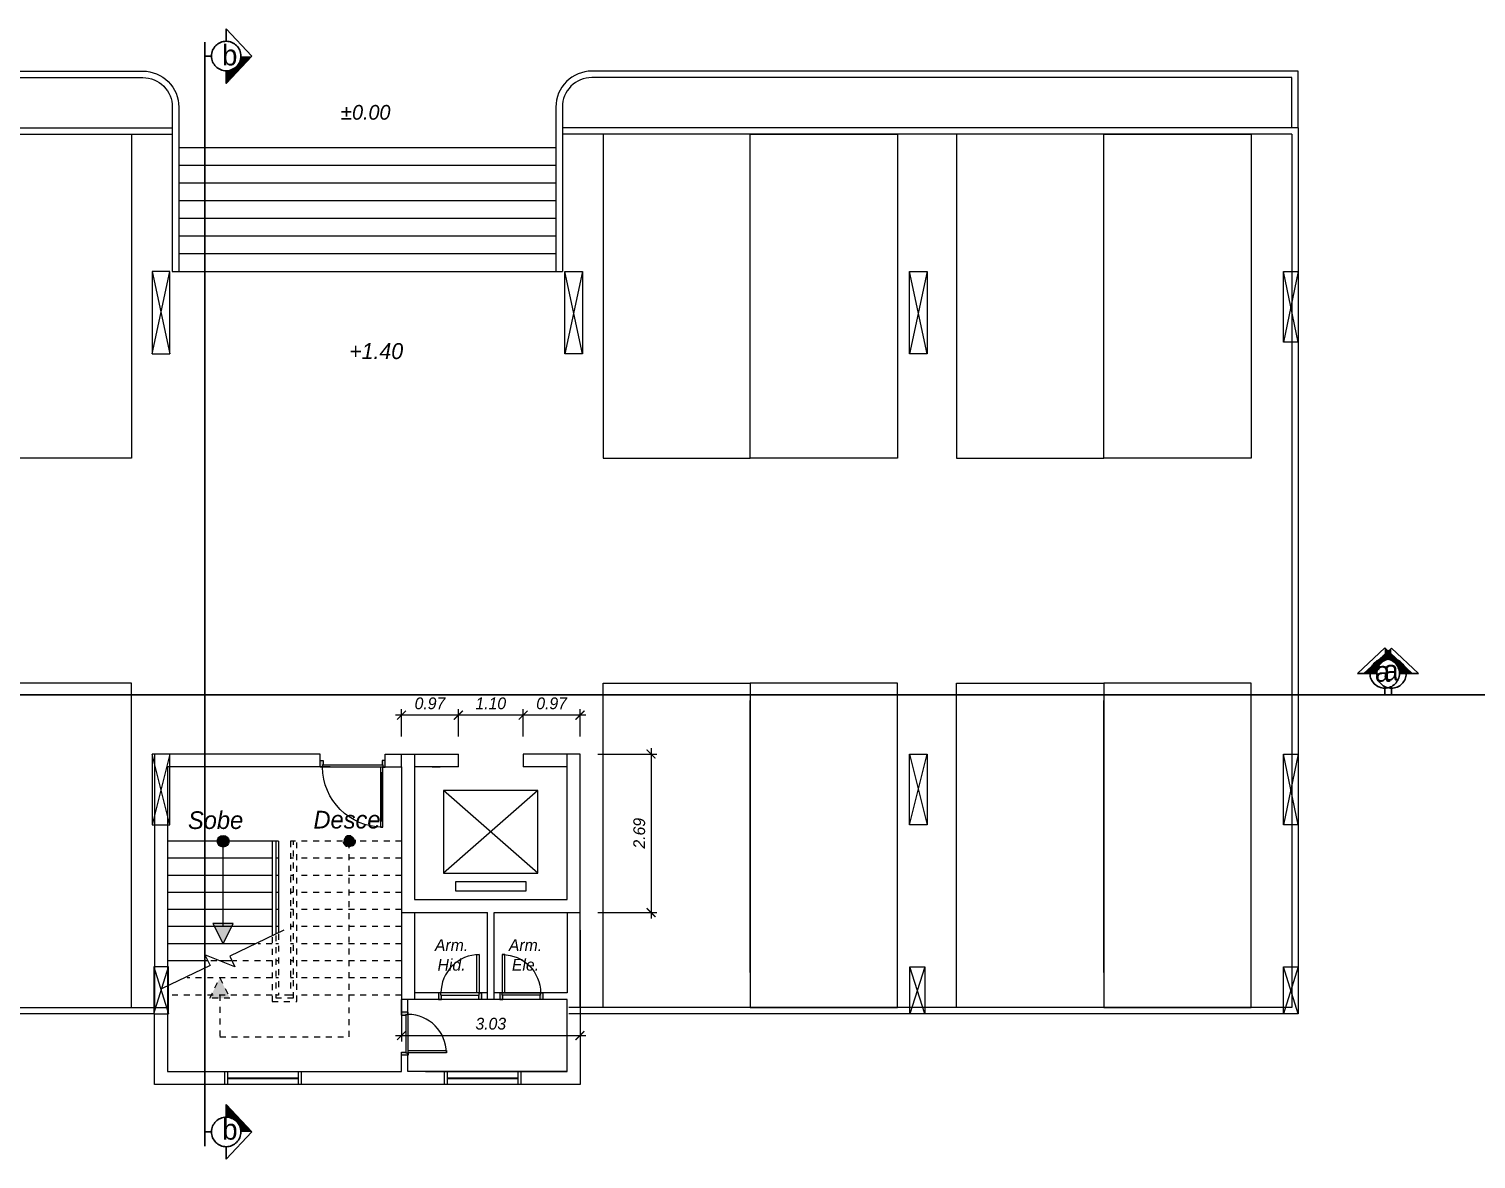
# Model space of a CAD drawing. Header units: millimetres. Extents: x -213 to 151, y -74 to 135.
# Drawn here: x 41.58 to 66.14, y 21.04 to 40.22 of the extents above; entities that cross this region are included whole.
import ezdxf

# ---------------------------------------------------------------- set-up
doc = ezdxf.new("R2010")
doc.units = ezdxf.units.MM
doc.header["$LTSCALE"] = 15
doc.header["$PDMODE"] = 2
doc.header["$PDSIZE"] = -10
doc.linetypes.add('ACAD_ISO12W100', pattern=[21, 12, -3, 0, -3, 0, -3])
doc.linetypes.add('HIDDEN', pattern=[9.525, 6.35, -3.175])
doc.layers.add('A - GARAGEM', color=4, linetype='Continuous')
for name, color, linetype, lineweight in [('arrow', 8, 'Continuous', 0), ('PILAR', 3, 'Continuous', 20), ('TEXTO', 1, 'Continuous', 5)]:
    doc.layers.add(name, color=color, linetype=linetype, lineweight=lineweight)
doc.styles.get("Standard").update_dxf_attribs({"font": ''})
doc.styles.get('Standard').set_extended_font_data('Flux Architect', italic=True)
doc.dimstyles.get("Standard").update_dxf_attribs({"dimtxt": 0.2, "dimasz": 0.15, "dimexe": 0.1, "dimexo": 0.3, "dimgap": 0.1, "dimtad": 1, "dimzin": 0, "dimdsep": 46, "dimtxsty": 'Standard', "dimblk": 'ARCHTICK', "dimcen": 0.09, "dimdle": 0.1, "dimclrd": 4, "dimclrt": 2, "dimadec": 0, "dimazin": 0, "dimtfac": 1, "dimtofl": 0, "dimtmove": 0, "dimatfit": 3, "dimfxl": 1, "dimtfillclr": 1, "dimtolj": 1, "dimtzin": 0, "dimarcsym": 1})
pattern_1 = [(360, (39.4008, 31.407978), (1e-17, 0.021), [])]

# ---------------------------------------------------------------- blocks, each defined once
blk = doc.blocks.new('F.Stair')
at = {"linetype": 'HIDDEN', "lineweight": 13}
h = blk.add_hatch(color=252, dxfattribs=at)
h.dxf.hatch_style = 1
h.paths.add_polyline_path([(299026, 55155), (299370, 55155), (299198, 54810)])
at = {"lineweight": 13}
h = blk.add_hatch(color=256, dxfattribs=at)
h.dxf.hatch_style = 1
h.paths.add_polyline_path([(298970, 53885), (299315, 53885), (299142, 54230)])
at = {"linetype": 'HIDDEN', "lineweight": 13}
h = blk.add_hatch(color=252, dxfattribs=at)
h.dxf.hatch_style = 1
edge = h.paths.add_edge_path()
edge.add_arc((297002, 52490), 100, 0, 360)
at = {"lineweight": 13}
h = blk.add_hatch(color=256, dxfattribs=at)
h.dxf.hatch_style = 1
edge = h.paths.add_edge_path()
edge.add_arc((299142, 52490), 100, 0, 360)
at = {"color": 252, "linetype": 'HIDDEN', "lineweight": 13}
for points in [[(299198, 55100), (299198, 55810), (297002, 55810), (297002, 52490)], [(296115, 55100), (297890, 55100)], [(298310, 54116), (298310, 55210), (297890, 55210), (297890, 52490)], [(298250, 54088), (298250, 55150), (297950, 55150), (297950, 52490)], [(297950, 55100), (298000, 55100)], [(298000, 52490), (298000, 55100)], [(298000, 55100), (298200, 55100)], [(298200, 55100), (298250, 55100)], [(298200, 54064), (298200, 55100)], [(298310, 55100), (300085, 55100)], [(296115, 54810), (297890, 54810)], [(297950, 54810), (298000, 54810)], [(298200, 54810), (298250, 54810)], [(298310, 54810), (299755, 54810)], [(296115, 54520), (297890, 54520)], [(297950, 54520), (298000, 54520)], [(298200, 54520), (298250, 54520)], [(298310, 54520), (298970, 54520)], [(299252, 54520), (299381, 54520)], [(296115, 54230), (297890, 54230)], [(297950, 54230), (298000, 54230)], [(298200, 54230), (298250, 54230)], [(298310, 54230), (298547, 54230)], [(296115, 53940), (297890, 53940)], [(297950, 53940), (298000, 53940)], [(296115, 53650), (297890, 53650)], [(297950, 53650), (298000, 53650)], [(296115, 53360), (297890, 53360)], [(297950, 53360), (298000, 53360)], [(296115, 53070), (297890, 53070)], [(297950, 53070), (298000, 53070)], [(296115, 52780), (297890, 52780)], [(297950, 52780), (298000, 52780)], [(296115, 52490), (298000, 52490)]]:
    blk.add_lwpolyline(points, dxfattribs=at)
blk.add_lwpolyline([(299026, 55155), (299370, 55155), (299198, 54810)], close=True, dxfattribs=at)
at = {"lineweight": 13}
for points in [[(298111, 53999), (299030, 54440), (298944, 54621), (299451, 54419), (299364, 54600), (300176, 54990)], [(298992, 54520), (299198, 54520)], [(299403, 54520), (300085, 54520)], [(298593, 54230), (300085, 54230)], [(298200, 53940), (298250, 53940)], [(298310, 53940), (300085, 53940)], [(299142, 53940), (299142, 52390)], [(298200, 53650), (298250, 53650)], [(298310, 53650), (300085, 53650)], [(298200, 53360), (298250, 53360)], [(298310, 53360), (300085, 53360)], [(298200, 53070), (298250, 53070)], [(298310, 53070), (300085, 53070)], [(298200, 52780), (298250, 52780)], [(298310, 52780), (300085, 52780)], [(298200, 52490), (300085, 52490)]]:
    blk.add_lwpolyline(points, dxfattribs=at)
at = {"linetype": 'Continuous', "lineweight": 13}
for points in [[(298200, 52490), (298200, 54041)], [(298250, 52490), (298250, 54065)], [(298310, 52490), (298310, 54094)]]:
    blk.add_lwpolyline(points, dxfattribs=at)
at = {"lineweight": 13}
blk.add_lwpolyline([(298970, 53885), (299315, 53885), (299142, 54230)], close=True, dxfattribs=at)
at = {"color": 252, "linetype": 'HIDDEN', "lineweight": 13}
blk.add_circle((297002, 52490), 100, dxfattribs=at)
at = {"lineweight": 13}
blk.add_circle((299142, 52490), 100, dxfattribs=at)
at = {"color": 252, "linetype": 'HIDDEN', "lineweight": 13, "insert": (297609, 51974), "char_height": 300, "attachment_point": 1, "rotation": 180}
blk.add_mtext_dynamic_manual_height_columns('Desce', width=1212.8, gutter_width=12.5, heights=[0], dxfattribs=at)
at = {"lineweight": 13, "insert": (299877, 51982), "char_height": 300, "attachment_point": 1, "rotation": 180}
blk.add_mtext_dynamic_manual_height_columns('\\pxqc;Sobe', width=1212.8, gutter_width=12.5, heights=[0], dxfattribs=at)
blk = doc.blocks.new('WC door')
at = {"lineweight": 13}
h = blk.add_hatch(color=256, dxfattribs=at)
h.dxf.hatch_style = 1
h.paths.add_polyline_path([(48493, 74006), (48443, 74006), (48443, 73896), (48483, 73896), (48483, 73936), (48493, 73936)])
h.paths.add_polyline_path([(49173, 74006), (49123, 74006), (49123, 73936), (49133, 73936), (49133, 73896), (49173, 73896)])
for points in [[(48443, 73896), (48443, 74006), (48493, 74006), (48493, 73936), (48483, 73936), (48483, 73896)], [(49173, 73896), (49173, 74006), (49123, 74006), (49123, 73936), (49133, 73936), (49133, 73896)]]:
    blk.add_lwpolyline(points, close=True, dxfattribs=at)
for points in [[(48443, 73896), (48443, 74006)], [(49173, 73896), (49173, 74006)]]:
    blk.add_lwpolyline(points, dxfattribs=at)
at = {"color": 15, "lineweight": 13}
for points in [[(49133, 73936), (48493, 73936)], [(48483, 73896), (49133, 73896)]]:
    blk.add_lwpolyline(points, dxfattribs=at)
blk.add_lwpolyline([(48483, 73896), (48523, 73896), (48523, 73246), (48483, 73246)], close=True, dxfattribs=at)
at = {"lineweight": 13}
blk.add_arc((48483, 73896), 650, 270, 0, dxfattribs=at)
blk = doc.blocks.new('Main Door')
at = {"lineweight": 13}
h = blk.add_hatch(color=256, dxfattribs=at)
h.dxf.hatch_style = 1
h.paths.add_polyline_path([(45063, 76126), (45063, 76166), (45023, 76166), (45023, 76176), (44953, 76176), (44953, 76126)])
h.paths.add_polyline_path([(44953, 77176), (45023, 77176), (45023, 77186), (45063, 77186), (45063, 77226), (44953, 77226)])
for points in [[(45063, 77226), (44953, 77226), (44953, 77176), (45023, 77176), (45023, 77186), (45063, 77186)], [(45063, 76126), (44953, 76126), (44953, 76176), (45023, 76176), (45023, 76166), (45063, 76166)]]:
    blk.add_lwpolyline(points, close=True, dxfattribs=at)
at = {"color": 15, "lineweight": 13}
for points in [[(45023, 77176), (45023, 76176)], [(45063, 76166), (45063, 77186)], [(45163, 76166), (45163, 76206)], [(45163, 76186), (45983, 76186)], [(45983, 76166), (45983, 76206)]]:
    blk.add_lwpolyline(points, dxfattribs=at)
blk.add_lwpolyline([(45063, 76166), (45063, 76206), (46083, 76206), (46083, 76166)], close=True, dxfattribs=at)
at = {"lineweight": 13}
blk.add_arc((45063, 76166), 1020, 0, 90, dxfattribs=at)
blk = doc.blocks.new('_ArchTick')
at = {"color": 0, "const_width": 0.15}
blk.add_lwpolyline([(-0.5, -0.5), (0.5, 0.5)], dxfattribs=at)
blk = doc.blocks.new('*D97')
at = {"layer": 'Defpoints', "color": 0, "linetype": 'Continuous', "lineweight": 13}
for p in [(47.901, 25.227), (50.931, 25.227), (50.931, 23.139)]:
    blk.add_point(p, dxfattribs=at)
at = {"layer": 'PILAR', "color": 0, "linetype": 'Continuous', "lineweight": -2}
for p, q in [((47.901, 24.927), (47.901, 23.039)), ((50.931, 24.927), (50.931, 23.039))]:
    blk.add_line(p, q, dxfattribs=at)
at = {"layer": 'PILAR', "color": 4, "linetype": 'Continuous', "lineweight": -2}
blk.add_line((47.801, 23.139), (51.031, 23.139), dxfattribs=at)
at = {"layer": 'PILAR', "color": 4, "linetype": 'Continuous', "lineweight": -2, "xscale": 0.15, "yscale": 0.15, "zscale": 0.15, "rotation": 180}
blk.add_blockref('_ArchTick', (47.901, 23.139), dxfattribs=at)
at = {"layer": 'PILAR', "color": 4, "linetype": 'Continuous', "lineweight": -2, "xscale": 0.15, "yscale": 0.15, "zscale": 0.15}
blk.add_blockref('_ArchTick', (50.931, 23.139), dxfattribs=at)
at = {"layer": 'PILAR', "color": 2, "linetype": 'Continuous', "lineweight": 13, "insert": (49.416, 23.339), "char_height": 0.2, "attachment_point": 5}
blk.add_mtext('\\A1;3.03', dxfattribs=at)
blk = doc.blocks.new('*D98')
at = {"layer": 'Defpoints', "color": 0, "linetype": 'Continuous', "lineweight": 13}
for p in [(50.931, 27.917), (50.931, 25.227), (52.137, 25.227)]:
    blk.add_point(p, dxfattribs=at)
at = {"layer": 'PILAR', "color": 4, "linetype": 'Continuous', "lineweight": -2}
blk.add_line((52.137, 28.017), (52.137, 25.127), dxfattribs=at)
at = {"layer": 'PILAR', "color": 0, "linetype": 'Continuous', "lineweight": -2}
for p, q in [((51.231, 27.917), (52.237, 27.917)), ((51.231, 25.227), (52.237, 25.227))]:
    blk.add_line(p, q, dxfattribs=at)
at = {"layer": 'PILAR', "color": 4, "linetype": 'Continuous', "lineweight": -2, "xscale": 0.15, "yscale": 0.15, "zscale": 0.15}
for p, rotation in [((52.137, 27.917), 90), ((52.137, 25.227), 270)]:
    blk.add_blockref('_ArchTick', p, dxfattribs=dict(at, rotation=rotation))
at = {"layer": 'PILAR', "color": 2, "linetype": 'Continuous', "lineweight": 13, "insert": (51.937, 26.572), "char_height": 0.2, "attachment_point": 5, "rotation": 90}
blk.add_mtext('\\A1;2.69', dxfattribs=at)
blk = doc.blocks.new('*D99')
at = {"layer": 'Defpoints', "color": 0, "linetype": 'Continuous', "lineweight": 13}
for p in [(49.966, 28.576), (49.966, 27.917), (50.931, 27.917)]:
    blk.add_point(p, dxfattribs=at)
at = {"layer": 'PILAR', "color": 4, "linetype": 'Continuous', "lineweight": -2}
blk.add_line((51.031, 28.576), (49.866, 28.576), dxfattribs=at)
at = {"layer": 'PILAR', "color": 0, "linetype": 'Continuous', "lineweight": -2}
for p, q in [((49.966, 28.217), (49.966, 28.676)), ((50.931, 28.217), (50.931, 28.676))]:
    blk.add_line(p, q, dxfattribs=at)
at = {"layer": 'PILAR', "color": 4, "linetype": 'Continuous', "lineweight": -2, "xscale": 0.15, "yscale": 0.15, "zscale": 0.15, "rotation": 180}
blk.add_blockref('_ArchTick', (49.966, 28.576), dxfattribs=at)
at = {"layer": 'PILAR', "color": 4, "linetype": 'Continuous', "lineweight": -2, "xscale": 0.15, "yscale": 0.15, "zscale": 0.15}
blk.add_blockref('_ArchTick', (50.931, 28.576), dxfattribs=at)
at = {"layer": 'PILAR', "color": 2, "linetype": 'Continuous', "lineweight": 13, "insert": (50.449, 28.776), "char_height": 0.2, "attachment_point": 5}
blk.add_mtext('\\A1;0.97', dxfattribs=at)
blk = doc.blocks.new('*D100')
at = {"layer": 'Defpoints', "color": 0, "linetype": 'Continuous', "lineweight": 13}
for p in [(48.866, 28.576), (48.866, 27.917), (49.966, 27.917)]:
    blk.add_point(p, dxfattribs=at)
at = {"layer": 'PILAR', "color": 4, "linetype": 'Continuous', "lineweight": -2}
blk.add_line((50.066, 28.576), (48.766, 28.576), dxfattribs=at)
at = {"layer": 'PILAR', "color": 0, "linetype": 'Continuous', "lineweight": -2}
for p, q in [((48.866, 28.217), (48.866, 28.676)), ((49.966, 28.217), (49.966, 28.676))]:
    blk.add_line(p, q, dxfattribs=at)
at = {"layer": 'PILAR', "color": 4, "linetype": 'Continuous', "lineweight": -2, "xscale": 0.15, "yscale": 0.15, "zscale": 0.15, "rotation": 180}
blk.add_blockref('_ArchTick', (48.866, 28.576), dxfattribs=at)
at = {"layer": 'PILAR', "color": 4, "linetype": 'Continuous', "lineweight": -2, "xscale": 0.15, "yscale": 0.15, "zscale": 0.15}
blk.add_blockref('_ArchTick', (49.966, 28.576), dxfattribs=at)
at = {"layer": 'PILAR', "color": 2, "linetype": 'Continuous', "lineweight": 13, "insert": (49.416, 28.776), "char_height": 0.2, "attachment_point": 5}
blk.add_mtext('\\A1;1.10', dxfattribs=at)
blk = doc.blocks.new('*D101')
at = {"layer": 'Defpoints', "color": 0, "linetype": 'Continuous', "lineweight": 13}
for p in [(47.901, 28.576), (47.901, 27.917), (48.866, 27.917)]:
    blk.add_point(p, dxfattribs=at)
at = {"layer": 'PILAR', "color": 4, "linetype": 'Continuous', "lineweight": -2}
blk.add_line((48.966, 28.576), (47.801, 28.576), dxfattribs=at)
at = {"layer": 'PILAR', "color": 0, "linetype": 'Continuous', "lineweight": -2}
for p, q in [((47.901, 28.217), (47.901, 28.676)), ((48.866, 28.217), (48.866, 28.676))]:
    blk.add_line(p, q, dxfattribs=at)
at = {"layer": 'PILAR', "color": 4, "linetype": 'Continuous', "lineweight": -2, "xscale": 0.15, "yscale": 0.15, "zscale": 0.15, "rotation": 180}
blk.add_blockref('_ArchTick', (47.901, 28.576), dxfattribs=at)
at = {"layer": 'PILAR', "color": 4, "linetype": 'Continuous', "lineweight": -2, "xscale": 0.15, "yscale": 0.15, "zscale": 0.15}
blk.add_blockref('_ArchTick', (48.866, 28.576), dxfattribs=at)
at = {"layer": 'PILAR', "color": 2, "linetype": 'Continuous', "lineweight": 13, "insert": (48.384, 28.776), "char_height": 0.2, "attachment_point": 5}
blk.add_mtext('\\A1;0.97', dxfattribs=at)

msp = doc.modelspace()

# ---------------------------------------------------------------- hatches: boundary and pattern name
at = {"layer": 'A - GARAGEM', "linetype": 'ACAD_ISO12W100', "lineweight": 30}
h = msp.add_hatch(dxfattribs=at)
h.set_pattern_fill('ANSI31', color=1, scale=0.25, angle=135, style=0)
h.set_pattern_definition(pattern_1)
edge = h.paths.add_edge_path()
edge.add_arc((44.926, 39.763), 0.25, -90, 0)
edge.add_line((45.176, 39.763), (45.358, 39.763))
edge.add_line((45.358, 39.763), (44.926, 39.296))
edge.add_line((44.926, 39.296), (44.926, 39.513))
h = msp.add_hatch(dxfattribs=at)
h.set_pattern_fill('ANSI31', color=1, scale=0.25, angle=135, style=0)
h.set_pattern_definition(pattern_1)
edge = h.paths.add_edge_path()
edge.add_arc((44.926, 21.503), 0.25, 0, 90, ccw=False)
edge.add_line((45.176, 21.503), (45.358, 21.503))
edge.add_line((45.358, 21.503), (44.926, 21.97))
edge.add_line((44.926, 21.97), (44.926, 21.753))
at = {"layer": 'arrow', "linetype": 'ACAD_ISO12W100', "lineweight": 30}
h = msp.add_hatch(dxfattribs=at)
h.set_pattern_fill('ANSI31', color=1, scale=0.25, angle=45, style=0)
h.set_pattern_definition([(270, (56.34769, 34.081975), (0.021, -1e-17), [])])
edge = h.paths.add_edge_path()
edge.add_arc((64.703, 29.283), 0.25, 90, 180, ccw=False)
edge.add_line((64.703, 29.533), (64.703, 29.715))
edge.add_line((64.703, 29.715), (64.236, 29.283))
edge.add_line((64.236, 29.283), (64.453, 29.283))
h = msp.add_hatch(dxfattribs=at)
h.set_pattern_fill('ANSI31', color=1, scale=0.25, angle=45, style=0)
h.set_pattern_definition([(270, (74.494197, 34.084385), (0.021, -1e-17), [])])
edge = h.paths.add_edge_path()
edge.add_arc((64.589, 29.285), 0.25, -360, -270)
edge.add_line((64.589, 29.535), (64.589, 29.717))
edge.add_line((64.589, 29.717), (65.056, 29.285))
edge.add_line((65.056, 29.285), (64.839, 29.285))

# ---------------------------------------------------------------- linework, layer by layer
at = {"layer": 'A - GARAGEM', "color": 1, "linetype": 'ACAD_ISO12W100', "lineweight": 30}
for p, q in [((44.926, 40.223), (44.926, 40.013)), ((44.926, 40.223), (45.358, 39.763)), ((44.676, 39.763), (44.565, 39.763)), ((44.926, 39.296), (45.358, 39.763)), ((45.187, 39.763), (45.176, 39.763)), ((44.926, 39.513), (44.926, 39.296)), ((44.926, 21.753), (44.926, 21.97)), ((44.926, 21.97), (45.358, 21.503)), ((44.676, 21.503), (44.565, 21.503)), ((45.187, 21.503), (45.176, 21.503))]:
    msp.add_line(p, q, dxfattribs=at)
at = {"layer": 'A - GARAGEM', "linetype": 'Continuous', "lineweight": 13}
for p, q in [((48.121, 27.917), (48.121, 25.447)), ((50.711, 25.447), (50.711, 27.917)), ((47.601, 27.697), (47.634, 27.697)), ((48.866, 27.697), (48.121, 27.697)), ((48.421, 27.697), (48.557, 27.697)), ((50.711, 27.697), (49.966, 27.697)), ((48.121, 27.397), (48.121, 27.278)), ((63.121, 27.507), (63.121, 23.507)), ((48.121, 25.447), (50.711, 25.447)), ((47.901, 25.227), (49.361, 25.227)), ((49.471, 25.227), (50.931, 25.227)), ((50.711, 25.227), (50.711, 23.862)), ((50.931, 23.617), (50.931, 25.227)), ((50.711, 23.862), (49.471, 23.862)), ((50.711, 23.752), (47.901, 23.752)), ((50.711, 22.527), (50.711, 23.752)), ((57.121, 23.617), (50.741, 23.617)), ((43.711, 23.507), (37.521, 23.507)), ((43.711, 22.307), (43.711, 23.507)), ((63.121, 23.507), (50.741, 23.507)), ((50.931, 23.507), (50.931, 22.307)), ((50.931, 23.317), (50.931, 22.307)), ((47.601, 22.527), (47.634, 22.527)), ((50.711, 22.527), (48.011, 22.527)), ((50.931, 22.307), (43.711, 22.307))]:
    msp.add_line(p, q, dxfattribs=at)
at = {"layer": 'A - GARAGEM', "lineweight": 13}
for p, q in [((50.931, 27.917), (49.966, 27.917)), ((50.931, 25.227), (50.931, 27.917)), ((48.311, 22.527), (50.711, 22.527)), ((48.631, 22.307), (48.631, 22.527)), ((48.681, 22.307), (48.681, 22.527)), ((49.881, 22.307), (49.881, 22.527)), ((49.931, 22.307), (49.931, 22.527))]:
    msp.add_line(p, q, dxfattribs=at)
at = {"layer": 'A - GARAGEM', "color": 5, "lineweight": 13}
for p, q in [((49.881, 22.417), (48.681, 22.417)), ((49.881, 22.402), (48.681, 22.402))]:
    msp.add_line(p, q, dxfattribs=at)
at = {"layer": 'A - GARAGEM', "color": 1, "linetype": 'ACAD_ISO12W100', "lineweight": 30}
msp.add_lwpolyline([(44.563, 21.264), (44.563, 40.001)], dxfattribs=at)
at = {"layer": 'A - GARAGEM', "linetype": 'Continuous', "lineweight": 13}
for points in [[(26.984, 39.507), (43.511, 39.507, -0.414214), (44.121, 38.897), (44.121, 36.107)], [(26.984, 39.397), (43.511, 39.397, -0.414214), (44.011, 38.897), (44.011, 36.107), (50.631, 36.107)], [(63.121, 38.547), (63.121, 39.507), (51.131, 39.507, 0.414214), (50.521, 38.897), (50.521, 36.107)], [(63.011, 38.547), (63.011, 39.397), (51.131, 39.397, 0.414214), (50.631, 38.897), (50.631, 36.107)]]:
    msp.add_lwpolyline(points, format="xyb", dxfattribs=at)
for points in [[(31.521, 38.547), (44.011, 38.547)], [(31.631, 38.437), (44.011, 38.437)], [(63.121, 38.547), (50.631, 38.547)], [(63.011, 38.437), (50.631, 38.437)], [(63.011, 38.437), (63.011, 36.107)], [(63.121, 38.547), (63.121, 36.107)], [(63.011, 36.107), (63.011, 27.507)], [(63.121, 36.107), (63.121, 27.507)], [(46.521, 27.917), (43.711, 27.917), (43.711, 23.617)], [(46.521, 27.697), (46.521, 27.917)], [(47.621, 27.697), (47.621, 27.917), (48.866, 27.917)], [(47.621, 27.917), (47.721, 27.917)], [(48.866, 27.697), (48.866, 27.917)], [(49.966, 27.917), (49.966, 27.697)], [(46.691, 27.697), (43.931, 27.697), (43.931, 23.617)], [(47.621, 27.697), (47.901, 27.697), (47.901, 25.227)], [(63.011, 27.507), (63.011, 23.617), (57.121, 23.617)], [(47.901, 25.227), (47.901, 23.752)], [(48.121, 25.227), (48.121, 23.752)], [(49.361, 23.752), (49.361, 25.227)], [(49.471, 23.752), (49.471, 25.227)], [(49.361, 23.862), (48.121, 23.862)], [(38.121, 23.617), (43.931, 23.617), (43.931, 22.527)], [(47.901, 23.487), (47.901, 23.752)], [(48.011, 23.497), (48.011, 23.752)], [(47.901, 22.527), (47.901, 22.857)], [(48.011, 22.527), (48.011, 22.847)]]:
    msp.add_lwpolyline(points, dxfattribs=at)
for points in [[(40.821, 38.437), (43.321, 38.437), (43.321, 32.937), (40.821, 32.937)], [(53.821, 38.437), (51.321, 38.437), (51.321, 32.937), (53.821, 32.937)], [(53.821, 38.437), (56.321, 38.437), (56.321, 32.937), (53.821, 32.937)], [(59.821, 38.437), (57.321, 38.437), (57.321, 32.937), (59.821, 32.937)], [(59.821, 38.437), (62.321, 38.437), (62.321, 32.937), (59.821, 32.937)], [(40.821, 23.617), (43.321, 23.617), (43.321, 29.117), (40.821, 29.117)], [(53.821, 23.617), (51.321, 23.617), (51.321, 29.117), (53.821, 29.117)], [(53.821, 23.617), (56.321, 23.617), (56.321, 29.117), (53.821, 29.117)], [(59.821, 23.617), (57.321, 23.617), (57.321, 29.117), (59.821, 29.117)], [(59.821, 23.617), (62.321, 23.617), (62.321, 29.117), (59.821, 29.117)]]:
    msp.add_lwpolyline(points, close=True, dxfattribs=at)
at = {"layer": 'A - GARAGEM', "lineweight": 13}
for points in [[(50.521, 38.207), (44.121, 38.207)], [(50.521, 37.907), (44.121, 37.907)], [(50.521, 37.607), (44.121, 37.607)], [(50.521, 37.307), (44.121, 37.307)], [(50.521, 37.007), (44.121, 37.007)], [(50.521, 36.707), (44.121, 36.707)], [(50.521, 36.407), (44.121, 36.407)], [(53.821, 24.207), (53.821, 28.827)], [(59.821, 24.207), (59.821, 28.827)], [(50.216, 27.297), (48.616, 25.897)], [(50.216, 25.897), (48.616, 27.297)], [(43.931, 22.527), (47.901, 22.527)], [(44.901, 22.307), (44.901, 22.527)], [(44.951, 22.307), (44.951, 22.527)], [(46.151, 22.307), (46.151, 22.527)], [(46.201, 22.307), (46.201, 22.527)]]:
    msp.add_lwpolyline(points, dxfattribs=at)
for points in [[(50.216, 27.297), (48.616, 27.297), (48.616, 25.897), (50.216, 25.897)], [(50.016, 25.747), (48.816, 25.747), (48.816, 25.597), (50.016, 25.597)]]:
    msp.add_lwpolyline(points, close=True, dxfattribs=at)
at = {"layer": 'A - GARAGEM', "color": 5, "lineweight": 13}
for points in [[(46.151, 22.417), (44.951, 22.417)], [(46.151, 22.402), (44.951, 22.402)]]:
    msp.add_lwpolyline(points, dxfattribs=at)
at = {"layer": 'A - GARAGEM', "color": 1, "linetype": 'ACAD_ISO12W100', "lineweight": 30}
for centre in [(44.926, 39.763), (44.926, 21.503)]:
    msp.add_circle(centre, 0.25, dxfattribs=at)
at = {"layer": 'arrow', "color": 1, "linetype": 'ACAD_ISO12W100', "lineweight": 30}
for p, q in [((64.129, 29.285), (64.589, 29.717)), ((64.236, 29.283), (64.703, 29.715)), ((65.056, 29.285), (64.589, 29.717)), ((64.589, 29.546), (64.589, 29.535)), ((65.162, 29.283), (64.703, 29.715)), ((64.703, 29.544), (64.703, 29.533)), ((64.129, 29.285), (64.339, 29.285)), ((64.453, 29.283), (64.236, 29.283)), ((64.839, 29.285), (65.056, 29.285)), ((65.162, 29.283), (64.953, 29.283)), ((64.589, 29.035), (64.589, 28.924)), ((64.703, 29.033), (64.703, 28.922)), ((44.926, 21.043), (45.358, 21.503)), ((44.926, 21.043), (44.926, 21.253))]:
    msp.add_line(p, q, dxfattribs=at)
for points in [[(21.703, 28.92), (65.038, 28.92)], [(64.589, 28.92), (102.664, 28.92)]]:
    msp.add_lwpolyline(points, dxfattribs=at)
for centre in [(64.589, 29.285), (64.703, 29.283)]:
    msp.add_circle(centre, 0.25, dxfattribs=at)
at = {"layer": 'PILAR', "linetype": 'Continuous', "lineweight": 13}
for p, q in [((43.671, 36.107), (43.971, 34.707)), ((43.671, 34.707), (43.971, 36.107)), ((50.971, 36.107), (50.671, 34.707)), ((50.971, 34.707), (50.671, 36.107)), ((56.821, 36.107), (56.521, 34.707)), ((56.821, 34.707), (56.521, 36.107)), ((63.121, 36.107), (62.871, 34.907)), ((63.121, 34.907), (62.871, 36.107)), ((43.971, 26.717), (43.671, 27.917)), ((43.971, 27.917), (43.671, 26.717)), ((47.901, 27.697), (47.901, 27.917)), ((56.522, 26.717), (56.822, 27.917)), ((56.522, 27.917), (56.822, 26.717)), ((63.121, 27.917), (62.871, 26.717)), ((63.121, 26.717), (62.871, 27.917)), ((43.696, 24.307), (43.946, 23.507)), ((43.696, 23.507), (43.946, 24.307)), ((56.781, 24.307), (56.531, 23.507)), ((56.781, 23.507), (56.531, 24.307)), ((63.121, 24.307), (62.871, 23.507)), ((63.121, 23.507), (62.871, 24.307))]:
    msp.add_line(p, q, dxfattribs=at)
for points in [[(43.671, 34.707), (43.971, 34.707), (43.971, 36.107), (43.671, 36.107)], [(50.971, 34.707), (50.671, 34.707), (50.671, 36.107), (50.971, 36.107)], [(56.821, 34.707), (56.521, 34.707), (56.521, 36.107), (56.821, 36.107)], [(63.121, 34.907), (62.871, 34.907), (62.871, 36.107), (63.121, 36.107)], [(43.671, 26.717), (43.971, 26.717), (43.971, 27.917), (43.671, 27.917)], [(56.822, 26.717), (56.522, 26.717), (56.522, 27.917), (56.822, 27.917)], [(63.121, 26.717), (62.871, 26.717), (62.871, 27.917), (63.121, 27.917)], [(43.696, 23.507), (43.946, 23.507), (43.946, 24.307), (43.696, 24.307)], [(56.781, 23.507), (56.531, 23.507), (56.531, 24.307), (56.781, 24.307)], [(63.121, 23.507), (62.871, 23.507), (62.871, 24.307), (63.121, 24.307)]]:
    msp.add_lwpolyline(points, close=True, dxfattribs=at)

# ---------------------------------------------------------------- block references
at = {"layer": 'A - GARAGEM', "lineweight": 13, "yscale": 0.001, "zscale": 0.001}
for name, p, xscale, rotation in [('Main Door', (123.748, 72.759), -0.001, 89.99999999999994), ('WC door', (97.704, 97.758), 0.001, 180), ('WC door', (1.129, 97.758), -0.001, 180), ('WC door', (121.908, -25.636), 0.001, 89.99999999999991)]:
    msp.add_blockref(name, p, dxfattribs=dict(at, xscale=xscale, rotation=rotation))
at = {"layer": 'A - GARAGEM', "linetype": 'Continuous', "lineweight": 13, "xscale": 0.001, "yscale": 0.001, "zscale": 0.001, "rotation": 180}
msp.add_blockref('F.Stair', (344.016, 78.927), dxfattribs=at)

# ---------------------------------------------------------------- texts
at = {"layer": 'A - GARAGEM', "char_height": 0.35, "width": 2.37145}
for insert, attachment_point in [((44.986, 39.953), 2), ((44.989, 21.367), 8)]:
    msp.add_mtext('{\\fFlux Architect|b0|i0|c0|p2;b}', dxfattribs=dict(at, insert=insert, attachment_point=attachment_point))
at = {"layer": 'A - GARAGEM', "lineweight": 13}
for s, width, gutter_width, heights, insert, char_height, attachment_point in [('{\\fArial|b0|i1|c0|p34;±}0.00', 2.09199, 0.542, [0.711], (47.713, 38.933), 0.25, 3), ('{\\H1.0833x;+1.40}', 2.09199, 0.542, [0.715], (47.929, 34.891), 0.25, 3), ('\\pxqc;Arm.\\PHid.', 1.2128, 0.0125, [0], (48.144, 24.774), 0.2, 1), ('\\pxqc;Arm.\\PEle.', 1.2128, 0.0125, [0], (49.399, 24.774), 0.2, 1)]:
    msp.add_mtext_dynamic_manual_height_columns(s, width=width, gutter_width=gutter_width, heights=heights, dxfattribs=dict(at, insert=insert, char_height=char_height, attachment_point=attachment_point))
at = {"layer": 'TEXTO', "char_height": 0.35, "width": 2.37145, "attachment_point": 8}
for insert in [(64.552, 29.137), (64.695, 29.157)]:
    msp.add_mtext('{\\fFlux Architect|b0|i0|c0|p2;a}', dxfattribs=dict(at, insert=insert))

# ---------------------------------------------------------------- dimensions: what is measured, and where the dimension line sits
at = {"layer": 'PILAR', "linetype": 'Continuous', "lineweight": 13}
for base, p1, p2, picture, middle in [((47.901304509, 28.5763168), (48.866304509, 27.916759371), (47.901304509, 27.916759371), '*D101', (48.383804509, 28.7763168)), ((48.866, 28.576), (49.966, 27.917), (48.866, 27.917), '*D100', (49.416, 28.776))]:
    dim = msp.add_linear_dim(base=base, p1=p1, p2=p2, dimstyle='Standard', override={"dimtmove": 1}, dxfattribs=at)
    dim.commit()
    dim.dimension.update_dxf_attribs({"geometry": picture, "text_midpoint": middle})
for base, p1, p2, picture, middle in [((49.966304509, 28.5763168), (50.931304509, 27.916759371), (49.966304509, 27.916759371), '*D99', (50.448804509, 28.7763168)), ((50.931, 23.139), (47.901, 25.227), (50.931, 25.227), '*D97', (49.416, 23.339))]:
    dim = msp.add_linear_dim(base=base, p1=p1, p2=p2, dimstyle='Standard', dxfattribs=at)
    dim.commit()
    dim.dimension.update_dxf_attribs({"geometry": picture, "text_midpoint": middle})
dim = msp.add_linear_dim(base=(52.137, 25.227), p1=(50.931, 27.917), p2=(50.931, 25.227), angle=90, dimstyle='Standard', dxfattribs=at)
dim.commit()
dim.dimension.update_dxf_attribs({"geometry": '*D98', "text_midpoint": (51.937, 26.572)})

doc.saveas('drawing.dxf')
